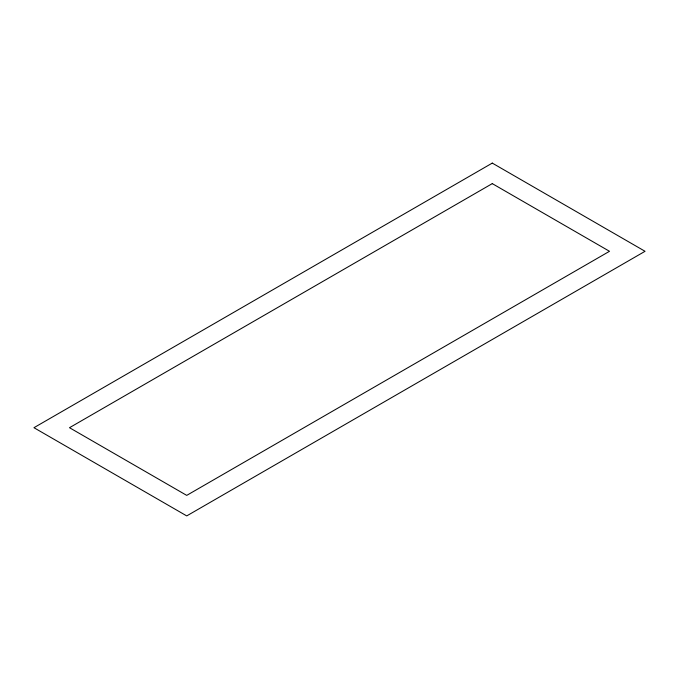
<?xml version="1.0" encoding="UTF-8"?>
<svg xmlns="http://www.w3.org/2000/svg" width="679" height="679" viewBox="0 0 679 679"><rect width="100%" height="100%" fill="white"/><g stroke="black" fill="none" stroke-linecap="round" stroke-linejoin="round"><path stroke-width="1.02" d="M492.275 163.096L33.95 427.702L186.725 515.904L645.05 251.298L492.275 163.096M492.275 183.619L69.496 427.702L186.725 495.381L609.504 251.298L492.275 183.619"/></g></svg>
